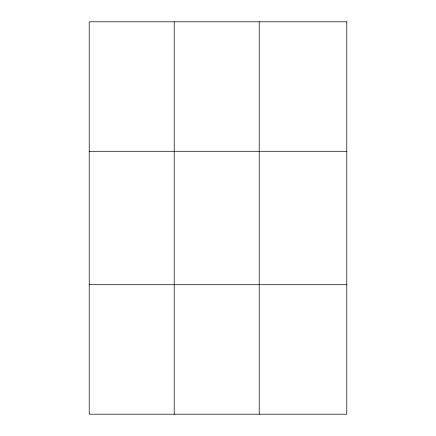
<?xml version="1.0" encoding="UTF-8"?>
<svg xmlns="http://www.w3.org/2000/svg" width="436" height="436" viewBox="0 0 436 436"><rect width="100%" height="100%" fill="white"/><g stroke="black" fill="none" stroke-linecap="round" stroke-linejoin="round"><path stroke-width="0.65" d="M174.209 414.2L174.209 21.8M259.213 414.2L259.213 21.8M89.206 151.292L346.794 151.292M89.206 284.708L346.794 284.708M346.794 21.8L346.794 414.2L89.206 414.2L89.206 21.8L346.794 21.8"/></g></svg>
